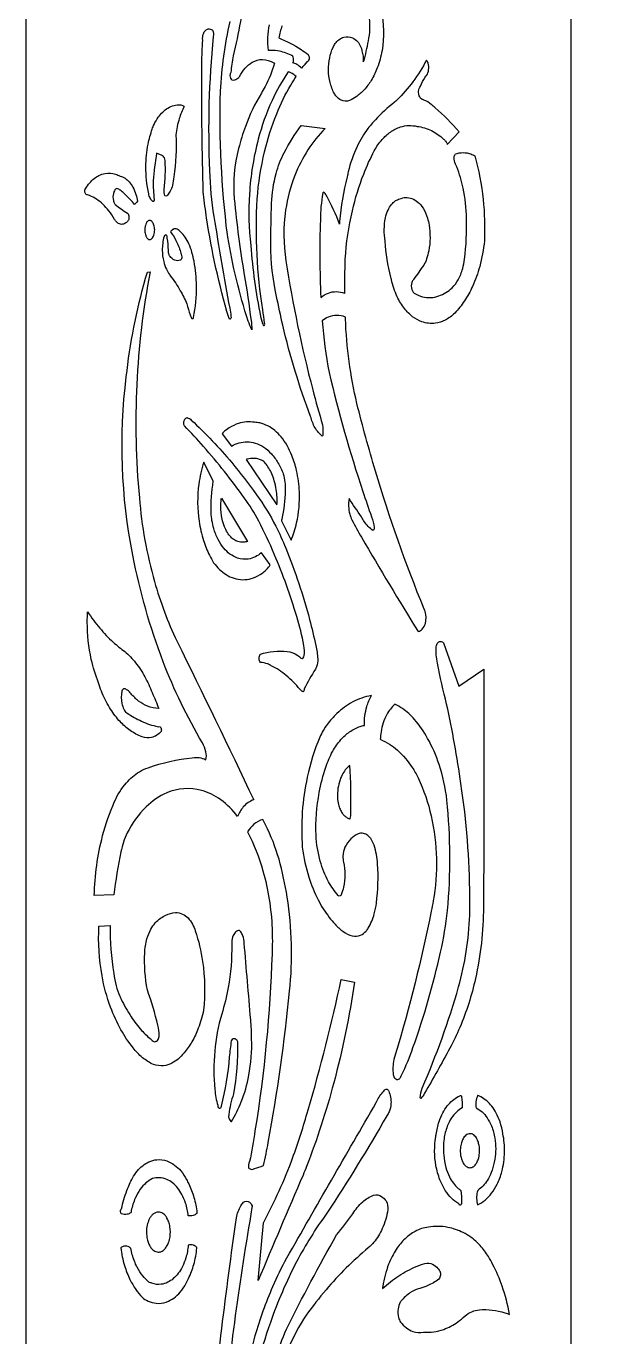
# Model space of a CAD drawing. Header units: millimetres. Extents: x 0 to 990, y 0 to 2000.
# Drawn here: x 0 to 358, y 478 to 1271 of the extents above; entities that cross this region are included whole.
import ezdxf

# ---------------------------------------------------------------- set-up
doc = ezdxf.new("R2010")
doc.units = ezdxf.units.MM
doc.layers.add('Default', color=70, linetype='Continuous')

msp = doc.modelspace()

# ---------------------------------------------------------------- linework, layer by layer
at = {"layer": 'Default'}
msp.add_lwpolyline([(330, 2000), (660, 2000), (990, 2000), (990, 0), (660, 0), (330, 0), (0, 0), (0, 2000)], close=True, dxfattribs=at)
msp.add_lwpolyline([(330, 0), (330, 2000)], dxfattribs=at)
for points in [[(132.89, 1294.96, -0.025071), (125.33, 1253.58, 0.002077), (123.79, 1243.33, 0.244288), (123.66, 1239.94, 0.180331), (124.54, 1238.98, 0.130035), (126.2, 1238.91, 0.148512), (128.72, 1240.46, 0.021857), (129.1, 1240.92, -0.067018), (132.58, 1246.08, -0.084629), (136.86, 1249.6, -0.133163), (143.01, 1251.31, -0.137456), (149.82, 1249.27), (150.31, 1248.95, -0.050882), (144.6, 1234.84, -0.017561), (142.34, 1230.9, 0.048085), (132.7, 1210.79, 0.02584), (128.61, 1197.44, 0.086625), (125.92, 1166.92, 0.018082), (132.01, 1120.92, -0.009394), (136.13, 1093.29, -0.039617), (136.52, 1087.65, -0.0298), (134.42, 1092.94, -0.038798), (122.06, 1143.74), (121.79, 1145.42, -0.037562), (117.6, 1232.11, -0.042631), (123.45, 1274.25, -0.018897)], [(214.95, 1280.84, -0.095372), (215.39, 1256.75, -0.049394), (212.52, 1246.22, -0.047412), (208.79, 1238.57, -0.05012), (204.55, 1232.91, -0.059412), (199.65, 1228.64, -0.050572), (195.67, 1226.45, -0.201677), (190.68, 1226.68, -0.098627), (187.8, 1228.92, -0.062193), (186.49, 1230.79, -0.062583), (183.96, 1237.36, -0.113017), (183.71, 1252.35, -0.058882), (185.76, 1258.54, -0.029646), (187.05, 1260.94, -0.069878), (189.35, 1263.26, -0.098531), (192.34, 1264.77, -0.170505), (197.43, 1264.39, -0.093235), (200.64, 1262.1, -0.01577), (201.18, 1261.5, -0.068217), (203.27, 1256.55, -0.06926), (204.08, 1249.86, 0.135619), (204.72, 1251.39), (204.72, 1251.47, 0.025235), (207.42, 1264.27, 0.099889), (207.39, 1278.34, 0.035242)], [(154.89, 1271.71, 0.027641), (152.86, 1264.33, -0.053963), (166.35, 1257.34, -0.017031), (170.72, 1254.22, -0.142112), (171.27, 1252.35, -0.116454), (170.96, 1250.81, -0.148659), (170.24, 1249.94, -0.086058), (169.84, 1249.76, 0.024783), (166.69, 1245.98, 0.083115), (163.74, 1248.32, 0.071758), (161.33, 1249.24, 0.127962), (161.9, 1250.88, 0.128725), (161.62, 1252.69, 0.142148), (160.91, 1253.61, 0.098841), (160.45, 1253.84, 0.073611), (152.2, 1256.43, 0.05066), (146.59, 1256.75, -0.073379), (147.19, 1272.34, -0.049781)]]:
    msp.add_lwpolyline(points, format="xyb", dxfattribs=at)
for points in [[(123.13, 1094.11, -0.199862), (122.59, 1095.03), (122.58, 1095.09, -0.0344), (109.24, 1155.34, -0.007691), (107.32, 1169.62, -0.018893), (107.04, 1175.13, -0.007898), (106.37, 1248.88, -0.017943), (106.83, 1262.92, -0.122071), (107.31, 1266.88, -0.110929), (108.53, 1268.86, -0.160394), (110.22, 1269.8, -0.211666), (112.55, 1269.14), (112.79, 1268.93, -0.148896), (113.24, 1265.12, 0.036085), (111, 1183.89, 0.031706), (113.55, 1156.13, 0.002631), (123.17, 1100.65, -0.063536), (123.92, 1095.82, -0.22028), (123.9, 1094.52, -0.215136), (123.46, 1094.1, -0.199453)], [(178.38, 1107.23, -0.083633), (182.92, 1109.87, -0.186174), (192.59, 1109.78), (192.87, 1109.66, -0.011613), (193.17, 1130.29, -0.041911), (197.44, 1159.72, -0.037128), (204.29, 1181.92, -0.028582), (210.73, 1196.02, -0.057174), (215.46, 1202.85, -0.060954), (220.44, 1207.37, -0.081407), (226.64, 1210.46, -0.136212), (236.63, 1210.77, -0.091249), (245.33, 1208.24, -0.069665), (252.63, 1203.09, -0.012943), (254.01, 1201.73, -0.103305), (254.89, 1199.9), (262, 1207.48, 0.036562), (247.54, 1222.1, 0.000132), (245.25, 1224.06, 0.083838), (240.75, 1226.74, 0.073829), (240.05, 1226.96, -0.155972), (238.54, 1228.06, -0.115409), (237.59, 1230.53, -0.123435), (237.88, 1233.72, -0.087327), (238.63, 1235.11, -0.057977), (241.56, 1240.53, -0.015732), (242.42, 1241.68, 0.11006), (243.62, 1244.98, 0.117468), (243.24, 1249.12, 0.079388), (242.34, 1250.89, -0.036584), (234.05, 1237.75, -0.041697), (224.5, 1226.75, -0.007274), (222.81, 1225.16, 0.047251), (211.38, 1214.82, 0.018496), (206.89, 1209.53, 0.050557), (200.32, 1198.66, 0.050888), (194.97, 1183.26, -0.012857), (194.22, 1180.21, 0.037694), (189.63, 1153.19, 0.05862), (189.66, 1151.65, 0.036093), (181.89, 1168.62, 0.092476), (180.56, 1170.51, 0.034686), (180.04, 1170.95, 0.236801), (179.64, 1170.55), (179.61, 1170.45, 0.048306), (178.09, 1154.08, 0.021095)], [(158.57, 1243.73, 0.040736), (148.81, 1226.37, 0.041721), (140.45, 1202.97, 0.048817), (135.14, 1169.78, 0.043936), (135.95, 1138.69, 0.03339), (141.9, 1095.67, 0.071587), (143.74, 1090.18, 0.348419), (144.33, 1090.45, 0.275682), (144.3, 1091.64, 0.061746), (144.19, 1091.77, 0.025589), (143.21, 1099.64, -0.051974), (139.83, 1166.79, -0.040495), (144.31, 1195.42, -0.038419), (151.65, 1218.39, -0.036366), (160.14, 1235.74, -0.01303), (163.42, 1241.03, 0.09174), (160.22, 1243.2, 0.049179)], [(77.43, 1165.93, -0.149242), (77.16, 1165.43, -0.238779), (76.74, 1165.27, -0.162478), (76.4, 1165.45, -0.08062), (75.08, 1167.23, -0.072494), (74.17, 1169.99, -0.056159), (72.45, 1186.47, -0.046932), (73.81, 1199.99, -0.036643), (76.29, 1209.13, -0.012864), (77.38, 1211.99, -0.045759), (79.96, 1216.32, -0.047982), (82.73, 1219.48, -0.055835), (85.83, 1221.84, -0.071042), (89.53, 1223.42, -0.070121), (93.08, 1223.86, -0.115323), (95.3, 1223.06, -0.017729), (95.65, 1222.82, 0.0438), (92.66, 1215.51, 0.047468), (90.63, 1205.59, -0.044219), (89.42, 1180.25, -0.009503), (88.6, 1175.04, -0.057537), (87.18, 1171.53, -0.059474), (85.49, 1169.13, -0.142017), (85.04, 1168.64, -0.302444), (84.13, 1168.7, -0.049669), (83.96, 1168.86, -0.104804), (83.47, 1172.63, 0.052549), (84.03, 1190.12, 0.082671), (83.62, 1191.68, 0.095232), (82.93, 1192.71, 0.093747), (82.27, 1193.18), (78.93, 1194.56, 0.01818), (76.79, 1177.85, 0.032517), (77.51, 1166.58, -0.102046)], [(179.34, 1023.36, -0.409939), (179.12, 1023.21, -0.087343), (174.85, 1028.37, -0.064999), (172.17, 1035.12, -0.032096), (155.33, 1090.41, -0.009334), (151.56, 1107.86, -0.057227), (148.08, 1139.35, -0.009187), (148.57, 1164.12, -0.058873), (151.34, 1182.33, -0.05177), (156.11, 1194.79, -0.0365), (166.47, 1211.27), (180.93, 1209.48, 0.053671), (170.56, 1196.59, 0.047934), (162.53, 1181.01, 0.057051), (157.05, 1160.15, 0.075163), (157.24, 1129.37, 0.026191), (173.46, 1051.32, 0.00762), (179.42, 1030.02, -0.054947), (179.56, 1023.97, -0.19658)], [(259.82, 1194.08, -0.174894), (269.24, 1194.09, -0.041128), (271.62, 1193, -0.041337), (276.6, 1166.57, -0.036698), (277.36, 1141.47, -0.044078), (274.54, 1125.97, -0.042061), (270.16, 1113.88, -0.039814), (265.26, 1105.09, -0.046025), (259.41, 1097.77, -0.082986), (253.54, 1093.46, -0.084633), (247.75, 1091.63, -0.119459), (239.51, 1092.52, -0.073419), (233.95, 1095.57, -0.060608), (228.99, 1100.47, -0.054673), (224.56, 1107.67, -0.054434), (221.05, 1118.02, 0.015652), (220.71, 1119.4, -0.042206), (217.26, 1141.32, -0.085441), (217.49, 1155.42, -0.061158), (219.02, 1160.12, -0.066552), (221.14, 1163.51, -0.072197), (223.45, 1165.63, -0.090894), (226.12, 1166.86, -0.19972), (233.48, 1167.13, -0.086551), (237.13, 1164.92, -0.068355), (240.23, 1161.26, -0.066211), (242.93, 1155.25, -0.029672), (243.87, 1151.06, -0.088075), (243.68, 1135.48, -0.031994), (242.42, 1130.54, -0.065325), (240.67, 1126.84, -0.001283), (234.51, 1118.14, 0.109061), (233.42, 1116.29, 0.158454), (233.41, 1112.04, 0.105537), (234.32, 1110.36, 0.063535), (234.9, 1109.83, 0.074832), (239.94, 1107.68, 0.148904), (249.77, 1108.12, 0.057892), (253.93, 1110.19, 0.074338), (257.83, 1113.05, 0.065594), (261.46, 1117.86, 0.058784), (264.25, 1124.68, 0.039184), (265.36, 1130.4, 0.038829), (266.54, 1155.07, 0.04825), (264.45, 1173.44, 0.039523), (260.69, 1186.24), (260.38, 1187.05, -0.08496), (259.07, 1190.91, -0.013471), (258.97, 1191.64, -0.125217), (259.4, 1193.48, -0.073211)], [(59.91, 1169.44, 0.050076), (57.41, 1171.79, 0.039887), (55.48, 1173.05, 0.296418), (54.36, 1173.06, 0.114543), (53.82, 1172.47, -0.051661), (53.64, 1172.17, 0.076163), (52.79, 1170.17, 0.122204), (52.76, 1165.95, 0.073114), (53.48, 1164.09, 0.030052), (53.84, 1163.55, 0.025252), (61.26, 1158.22, -0.102204), (61.9, 1157.31, -0.17761), (62.03, 1154.43, -0.081593), (61.61, 1153.57, -0.07595), (60.32, 1152.3, -0.09274), (58.87, 1151.6, -0.160597), (56.4, 1151.74, -0.090275), (54.81, 1152.76, -0.070253), (53.5, 1154.44, 0.03888), (49.97, 1159.71, 0.038985), (46.41, 1163.6, 0.044048), (42.52, 1166.67, 0.049104), (38.38, 1168.86, 0.014281), (37.19, 1169.3, -0.205799), (36.33, 1169.51, -0.107962), (35.81, 1170.15, -0.121582), (35.49, 1171.67, -0.095527), (35.73, 1172.77, -0.026815), (35.85, 1173.01, -0.044667), (38.45, 1176.58, -0.046332), (41.12, 1179.13, -0.052859), (44.03, 1181, -0.072528), (47.79, 1182.27, -0.121631), (54.08, 1181.86, -0.048927), (56.79, 1180.69, -0.081259), (59.81, 1179.35, -0.061518), (62.29, 1177.2, -0.055523), (64.58, 1173.94, -0.050833), (66.41, 1169.55, -0.037318), (67.29, 1165.55, -0.072123), (66.63, 1164.43, -0.093724), (65.78, 1163.67, -0.025827), (65.54, 1163.55, 0.032567), (60.27, 1169.11)], [(76.16, 1153.16, 0.059448), (75.73, 1153.52, 0.078055), (75.2, 1153.76, 0.147613), (74.21, 1153.73, 0.078793), (73.63, 1153.42, 0.064207), (73.11, 1152.9, 0.053194), (72.74, 1152.29, 0.043704), (72.19, 1150.85, 0.051491), (71.83, 1148.74, 0.06035), (71.96, 1146.19, 0.042726), (72.37, 1144.63, 0.018414), (72.6, 1144.06, 0.048174), (72.94, 1143.4, 0.057548), (73.37, 1142.86, 0.060679), (73.82, 1142.52, 0.079118), (74.35, 1142.3, 0.138021), (75.28, 1142.35, 0.078723), (75.86, 1142.66, 0.064151), (76.38, 1143.18, 0.040692), (76.7, 1143.68, 0.044171), (77.26, 1144.9, 0.04873), (77.68, 1146.63, 0.075004), (77.66, 1149.57, 0.044147), (77.29, 1151.07, 0.042132), (76.8, 1152.2, 0.04413), (76.23, 1153.08, 0.004768)], [(84.48, 1145.08, 0.166452), (83.86, 1144.77, 0.104615), (83.44, 1144.05, 0.069208), (82.37, 1135.79, 0.05955), (83.23, 1128.88, 0.049315), (84.83, 1124.31, 0.046842), (86.67, 1121.13, 0.017968), (87.41, 1120.16, -0.032931), (93.27, 1111.31, -0.023963), (97.29, 1103.37, 0.039415), (99.28, 1096.62, 0.013039), (100.09, 1094.67, 0.151866), (100.41, 1094.4, 0.270594), (100.99, 1094.52, 0.136109), (101.32, 1095.11, 0.053953), (103.09, 1114.08, 0.043631), (101.58, 1129.11, 0.017115), (100.36, 1134.52, 0.04355), (98.5, 1139.68, 0.045642), (96.19, 1143.72, 0.047882), (93.69, 1146.69, 0.043672), (91.47, 1148.52, 0.207557), (88.98, 1148.45, 0.092027), (87.69, 1147.49, 0.02845), (87.29, 1147.01, -0.046443), (90.66, 1141.69, -0.043496), (93.39, 1134.85, -0.016521), (94.18, 1131.85, -0.121705), (94.04, 1130.62, -0.110196), (93.67, 1130, -0.144018), (93.2, 1129.71, -0.181586), (89.9, 1129.77, -0.088316), (88.07, 1130.95, -0.045194), (87.08, 1132.05, -0.08878), (86.3, 1133.6, -0.081126), (86.04, 1135.83, 0.047082), (85.37, 1143.06, 0.146489), (85.28, 1144.31, 0.123536), (84.93, 1144.86, 0.167391)], [(137.73, 803.13, 0.132), (131.4, 798.75, 0.071549), (127.91, 793.06, 0.07487), (117.72, 803.08, 0.091244), (106.16, 808.77, 0.169848), (85.05, 807.3, 0.087689), (72.6, 798.82, 0.0793), (61.11, 783, 0.066152), (57.37, 771.63, 0.026668), (53.1, 745.48), (41.21, 745.14, -0.059275), (46.25, 781.38, -0.041791), (53.46, 802.02, -0.073224), (60.63, 813.27, -0.080961), (68.51, 820.02, -0.057298), (73.8, 822.48, -0.061742), (100.54, 828.51, -0.172641), (108.69, 827.35, 0.152298), (108.79, 832.07, 0.074881), (106.67, 837.55, -0.041823), (82.91, 886.66, -0.042795), (64.55, 951.14, -0.080069), (60.58, 1059.17, -0.041839), (72.28, 1118.8), (73.35, 1122.46), (74.98, 1122.67, 0.070239), (68.49, 985.95, 0.0492), (77.67, 935.18, 0.043266), (91.17, 899.26, -0.003798)], [(193.22, 1095.36, 0.201194), (182.78, 1095.25, 0.061134), (179.21, 1093.14, 0.028742), (183.37, 1061.82, 0.022908), (203.77, 989.81, 0.005186), (209.06, 974.49, -0.067161), (210.58, 967.85, -0.194471), (210.44, 966.64, -0.226427), (209.95, 966.23), (209.83, 966.22, -0.083964), (204.68, 971.49, -0.030144), (202.91, 974.4, -0.011828), (195.51, 985.56, 0.113261), (195.87, 976.03, 0.055219), (197.2, 972.54, 0.015058), (202.9, 962.07, 0.00703), (237.33, 904.93, 0.141795), (239.74, 906.42, 0.107669), (241.62, 909.92, 0.150219), (241.5, 917.09, 0.041343), (240.9, 918.55, -0.024323), (211.44, 1002.11, -0.010953), (200.19, 1043.04, -0.048781), (193.26, 1094.24)], [(165.65, 870, 0.050037), (157.43, 878.32, 0.057927), (148.37, 884.29, 0.015026), (146.06, 885.36, 0.046327), (141.81, 886.29, -0.149835), (140.98, 888.45, -0.130989), (141.34, 890.58, -0.06768), (141.75, 891.24, -0.101462), (157.98, 892.97, -0.111527), (164.39, 890.5, -0.020193), (165.6, 889.61, 0.170351), (166.34, 888.81, 0.299835), (167.59, 888.97, 0.153123), (168.33, 890.39, 0.076683), (168.04, 896.41, 0.032739), (163.76, 914.02, 0.029251), (150.2, 951.7, 0.018884), (140.79, 971.75, 0.039979), (131.97, 985.93, 0.024802), (107.32, 1016.96, 0.011567), (95.77, 1029.51, -0.194427), (95.77, 1032.94, -0.127302), (96.55, 1034.06, -0.152707), (97.41, 1034.46, -0.120171), (99.95, 1032.96, -0.032421), (124.41, 1007.26, -0.019815), (139.35, 987.81, -0.039901), (151.06, 968.77, -0.022483), (157.08, 955.49, -0.032042), (171.54, 912.22, -0.010659), (175.35, 896.44, -0.034121), (176.46, 888.35, -0.0954), (175.71, 883.55, -0.038386), (175.07, 882.13, 0.035951), (168.31, 870.19, -0.171766), (168.14, 869, -0.2585), (167.55, 868.51, -0.065078), (167.4, 868.5, -0.034541)], [(119.54, 1025.78, 0.024823), (118.56, 1024.69), (124.21, 1017.11, -0.068143), (128.9, 1019.17, -0.145146), (138.63, 1019.05, -0.069893), (143.76, 1016.58, -0.058852), (148.42, 1012.53, -0.049277), (152.42, 1007.08, -0.042445), (155.59, 1000.42, -0.074098), (156.82, 990.25, -0.043395), (154.74, 972.99, -0.002709), (154.52, 971.97), (160.38, 960.25, 0.043636), (163.72, 970.69, 0.065732), (165.38, 989.51, 0.047424), (163.62, 1002.5, 0.039022), (160.79, 1011.48, 0.03241), (157.91, 1017.53, 0.045181), (154.25, 1022.82, 0.047051), (150.45, 1026.62, 0.053997), (146.29, 1029.4, 0.067382), (141.38, 1031.21, 0.045478), (138.13, 1031.63, 0.118216), (128.51, 1030.94, 0.06411), (122.87, 1028.28, 0.036157)], [(133.89, 1009.27, -0.005099), (133.2, 1009.18), (151.8, 981.62, 0.053837), (151.4, 990.86, 0.034911), (150.2, 996.22, 0.032651), (148.65, 1000.46, 0.033203), (146.83, 1003.95, 0.037437), (144.68, 1006.98, 0.014333), (143.84, 1007.93, 0.055792), (141.14, 1009.18, 0.076739), (137.57, 1009.79, 0.077471)], [(145.5, 942.56, 0.054147), (147.73, 945.36), (142.34, 952.6, -0.062252), (138.72, 950.21, -0.078328), (134.43, 948.85, -0.119125), (127.87, 949.45, -0.075345), (123.32, 951.87, -0.057115), (119.61, 955.41, -0.0521), (116.21, 960.59, -0.048304), (113.51, 967.43, -0.052755), (111.9, 976.84, -0.040684), (113.24, 996.01), (107.5, 1007.47, 0.044845), (104.51, 994.27, 0.070497), (104.67, 971.69, 0.040867), (107.33, 960.15, 0.039015), (110.94, 951.2, 0.024245), (113.47, 946.65, 0.044792), (117.06, 942.54, 0.051649), (121.05, 939.41, 0.065474), (125.83, 937.18, 0.148541), (136.27, 937.04, 0.068723), (141.53, 939.44, 0.0485)], [(123.8, 962.21, -0.044172), (121.76, 964.91, -0.041336), (119.97, 968.43, -0.042153), (118.53, 973.07, -0.059611), (117.8, 980.83, -0.021178), (117.98, 983.6, -0.007919), (118.14, 985.75), (134.03, 959.56, -0.074638), (131.52, 958.99, -0.098578), (128.14, 959.41, -0.065407), (125.72, 960.61, -0.048497)], [(59.88, 856.56, 0.072874), (60.14, 856.3, 0.043733), (68.7, 851.21, 0.052058), (78.45, 847.66, 0.008479), (80.03, 847.29, -0.278358), (81.06, 847.17, -0.13065), (81.65, 846.32, -0.17063), (81.66, 844.35, -0.064617), (79.03, 842.15, -0.085805), (75.78, 840.76, -0.149498), (70.18, 841.14, -0.024913), (69.2, 841.58, -0.060218), (62.09, 845.69, -0.047572), (56.13, 851.2, -0.044416), (50.47, 858.89, -0.041562), (45.53, 868.89, -0.017764), (43.75, 873.96, -0.039578), (39.41, 888.09, -0.053674), (36.96, 910.59, -0.014857), (37.14, 916.95, 0.030444), (44.53, 907.02, 0.033804), (52.66, 898.54, 0.029993), (59.72, 892.83, -0.047434), (66.26, 886.02, -0.040879), (71.86, 877.52, -0.034672), (76.2, 868.03, -0.01629), (80.21, 858.37, -0.090537), (73.46, 859.76, -0.066471), (68.06, 862.88, -0.05256), (63.49, 867.33, 0.070584), (61.25, 869.45, 0.030871), (60.3, 870.04, 0.19712), (59.41, 870.37, 0.170729), (58.52, 869.96, 0.119481), (57.85, 868.8, 0.099725), (57.93, 861.45, 0.060673), (59.11, 857.94, 0.03178)], [(238.55, 622.63, -0.094726), (239.72, 628.6, 0.032913), (261.73, 689.77, 0.059708), (268.5, 733.24, 0.008985), (268.58, 744.43, 0.03574), (263.17, 812.86, 0.01971), (254.52, 860.93, -0.01479), (248.99, 885.85, -0.062786), (248.15, 895.79, -0.149962), (249.22, 898.16, -0.199134), (250.72, 898.99, -0.220255), (252.54, 898.2), (252.69, 898.04), (261.89, 871.85), (276.94, 882.19, -0.003155), (276.81, 738.1, -0.054969), (271.94, 694.89, -0.045857), (262.47, 665.24, -0.02361), (256.45, 652.69, -0.007202), (241.2, 625.44, -0.087674), (238.83, 622.28, -0.320371)], [(204.7, 848.12, -0.073098), (206.24, 859.51, -0.057269), (208.95, 866.15, 0.082883), (197.65, 862.32, 0.064273), (188.08, 855.33, 0.039327), (182.14, 848.7, 0.059349), (177.75, 840.95, 0.046927), (170.12, 816.84, 0.069768), (167.13, 774.33, 0.045999), (171.1, 756.21, 0.04393), (176.75, 742.49, 0.046275), (183.48, 731.9, 0.0231), (186.94, 727.81, 0.064927), (191.67, 723.48, 0.084659), (197.38, 720.69, 0.16953), (202.4, 721.14, 0.096241), (205.7, 723.59, 0.063678), (207.07, 725.42, 0.065443), (210.72, 734.01, 0.036377), (211.99, 740.56, 0.04911), (212.74, 764.27, 0.063105), (210.55, 775.57, 0.067845), (209.01, 778.95, 0.09228), (206.78, 781.47, 0.119078), (204.12, 782.72, 0.157533), (200.86, 782.39, 0.095845), (196.49, 779.41, 0.073583), (192.92, 774.35, 0.10565), (191.7, 769.06, 0.063031), (192.14, 765.29, -0.103962), (192.09, 750.25, -0.038567), (190.73, 745.58, -0.170344), (190.1, 744.87, -0.305383), (189.02, 745, -0.03709), (188.87, 745.15, -0.054378), (183.06, 753.48, -0.05438), (178.05, 765.87, -0.05424), (175.46, 781.66, -0.054209), (177.42, 807.57, -0.036743), (181.39, 822.82, -0.051947), (185.54, 832.44, -0.055788), (190.54, 839.51, -0.059154), (195.76, 844.22, -0.07863), (202.25, 847.5, -0.030467)], [(223.18, 860.93, 0.088644), (218.25, 854.75, 0.082486), (214.79, 844.18, 0.029055), (214.37, 839.71, -0.081006), (224.77, 833.14, -0.064776), (233.68, 822.67, -0.027549), (237.26, 816.41, -0.053529), (245.15, 793.3, -0.098291), (246.38, 741.86, -0.012639), (245.14, 735.7, -0.02556), (223.53, 649.31), (222.45, 645.8, 0.072304), (222.23, 636.65, 0.141769), (223.16, 634.6, 0.185058), (224.44, 633.83, 0.242451), (226.27, 634.59, 0.113091), (227.16, 636.42, 0.035492), (234.14, 653.09, 0.03053), (250.84, 710.95, 0.028759), (255.04, 735.98, 0.047665), (254.7, 802.97, 0.051527), (249.94, 824.5, 0.049313), (243.02, 840.28, 0.051931), (235.01, 851.8, 0.06643), (227.72, 858.35, 0.042982)], [(196.12, 791.71, 0.045612), (196.58, 795.13, 0.018194), (195.93, 823.94, 0.052523), (193.69, 821.82, 0.044682), (191.76, 819.08, 0.045251), (189.98, 815.18, 0.046274), (188.73, 810.07, 0.046812), (188.41, 804.34, 0.052231), (189, 800.25, 0.045946), (190.01, 797.34, 0.04852), (191.3, 795.07, 0.051417), (192.71, 793.43, 0.060526), (194.3, 792.23, 0.065568), (195.93, 791.55, 0.117074)], [(134.06, 783.73, -0.048832), (143.32, 760.09, -0.05702), (148.86, 725.22, -0.020703), (148.82, 709.77, -0.031883), (138.49, 602.73, -0.005789), (135.25, 584.03, 0.183973), (134.63, 580.2, 0.185781), (136.49, 579.35, 0.151215), (138.12, 579.81, 0.042688), (143.58, 581.74, 0.01496), (146.54, 595.64, 0.021187), (159.46, 687.15, 0.06517), (157.99, 744.2, 0.02903), (153.04, 767.15, 0.041889), (144.9, 788.03, 0.007242), (143.29, 791.19, 0.120755), (137.74, 788.25, 0.072792)], [(78.84, 656.98, 0.132802), (79.85, 657.97, 0.127164), (80.46, 660.36, 0.058744), (79.68, 666.57, 0.026798), (73.38, 687.94, -0.061414), (71.75, 710.34, -0.064185), (73.12, 718.99, -0.057541), (75.52, 724.81, -0.055066), (78.15, 728.58, -0.066669), (81.28, 731.36, -0.04251), (84.51, 733.19, -0.085173), (90.33, 734.77, -0.126656), (94.7, 733.92, -0.083727), (97.96, 731.55, -0.065877), (100.64, 727.89, -0.046336), (102.38, 723.75, -0.04371), (106.77, 705.24, -0.063129), (107.31, 675.71, -0.043357), (104.18, 664.74, -0.040848), (100.35, 656.64, -0.04742), (95.55, 649.82, -0.037301), (91.97, 646.17, -0.064076), (88.22, 643.63, -0.092089), (83.19, 642.12, -0.111115), (77.02, 642.87, -0.067124), (70.42, 646.96, -0.05482), (64.67, 652.97, -0.040747), (57.38, 663.78, -0.038633), (51.06, 677.52, -0.042444), (45.89, 696.56, -0.058552), (44.06, 726.59), (50.78, 727.09, 0.04435), (53.02, 697.9, 0.012072), (54.45, 690.44, 0.0529), (56.66, 684.14, -0.010475), (57.48, 682.44, 0.037239), (63.48, 671.77, 0.038373), (69.89, 663.52, 0.036055), (75.83, 657.82, 0.120532), (76.76, 656.9, 0.280688), (78.76, 656.93, -0.0115)], [(124.43, 715.75, -0.047403), (122.27, 689.38, -0.032489), (118.36, 673.37, 0.048362), (114.12, 650.88, 0.046665), (114.19, 627.77, 0.049901), (115.98, 618.14, 0.157079), (116.28, 616.87, 0.181664), (116.84, 616.38, 0.279319), (117.72, 616.62, 0.136158), (118.18, 617.6, 0.040964), (123.16, 647.46, -0.013021), (124.33, 657.27, -0.135996), (125.08, 658.33, -0.333274), (126.75, 658.45, -0.140315), (127.66, 657.27, -0.062523), (127.91, 656.28, -0.0493), (125.56, 625.03, 0.058616), (122.63, 612.53, 0.004249), (122.53, 611.55, 0.122974), (123.01, 609.45, 0.135232), (123.88, 608.42, 0.051847), (124.22, 608.24, 0.044638), (130.2, 620.23, 0.045754), (134.78, 636.31, 0.054071), (136.46, 658.29, 0.020092), (135.92, 669.92, -0.000776), (131.97, 716.39, 0.091395), (131.2, 720.71, 0.080985), (129.86, 723.13, 0.045488), (129.07, 723.98, 0.149759), (126.98, 723.15, 0.103641), (125.34, 721.03, 0.105364), (124.39, 716.82, 0.024102), (124.43, 715.75)], [(190.7, 694.3), (198.79, 692.72, -0.028994), (186.17, 631.7, -0.027401), (169.69, 581.1, -0.003018), (167.64, 575.9, 0.002444), (140.39, 512.01), (143.66, 547.06, 0.034007), (161.25, 586.18, 0.021595), (170.6, 615.3, 0.01945)], [(130.08, 422.79, -0.174416), (129.19, 424.49, -0.100879), (129.27, 425.95, -0.036539), (130.39, 438.2, -0.038421), (138.69, 478.7, -0.033604), (149.37, 508.54, -0.02293), (157.77, 525.7, -0.001977), (211.88, 619.75, -0.07079), (215.87, 626.08, -0.017858), (216.94, 627.25, -0.215694), (217.84, 627.94, -0.258292), (219, 627.49, -0.082361), (219.44, 626.74, -0.124334), (220.81, 619.21, -0.091148), (219.63, 614.25, -0.01747), (218.37, 611.79, -0.013577), (182.02, 552.79, 0.037385), (163.61, 523.3, 0.035691), (147.8, 486.75, 0.033776), (132.69, 430.94, 0.002191), (131.94, 427.09, -0.151217), (131.34, 424.06, -0.142862), (130.27, 422.88)], [(263.06, 624.08, -0.161611), (263.43, 623.66, -0.077674), (263.53, 623.24, -0.052905), (263.89, 616.57, 0.067486), (260.44, 614.08, 0.055608), (257.44, 610.47, 0.050944), (254.87, 605.43, 0.05579), (252.93, 597.89, 0.065374), (252.84, 587.98, 0.050911), (254.09, 580.54, 0.048787), (256.21, 574.9, 0.046364), (258.59, 570.98, 0.054828), (261.44, 567.87, 0.031032), (263.02, 566.63, -0.060088), (263.46, 559.1, -0.151883), (263.29, 558.13, -0.142987), (262.96, 557.75, -0.305676), (262.3, 557.77, -0.152068), (261.89, 558.4, -0.019441), (261.86, 558.53, -0.062377), (257.5, 561.9, -0.051956), (253.72, 566.61, -0.047777), (250.46, 573.02, -0.048589), (248.04, 581.7, -0.085433), (247.95, 599.07, -0.007246), (248.21, 600.47, -0.048781), (249.99, 608.27, -0.042392), (252.27, 613.62, -0.043933), (254.9, 617.73, -0.051401), (257.99, 621.02, -0.060002), (261.44, 623.38, -0.026474), (262.92, 624.05, -0.111767)], [(273.28, 624.07, 0.081236), (272.27, 620.32, 0.073223), (272.43, 616.56, -0.06808), (275.93, 614.16, -0.056174), (278.99, 610.63, -0.051339), (281.64, 605.65, -0.05587), (283.72, 598.15, -0.083424), (283.62, 585.48, -0.048338), (282.01, 578.78, -0.045961), (279.8, 573.85, -0.048299), (277.25, 570.14, -0.057201), (274.27, 567.28, -0.018014), (273.33, 566.62, 0.131384), (273.02, 558.62, 0.014578), (273.23, 557.82, 0.066543), (277.75, 560.65, 0.055466), (281.76, 564.88, 0.046693), (285.09, 570.32, 0.047399), (287.91, 577.95, 0.059012), (289.55, 589.77, 0.055753), (288.56, 600.93, 0.044954), (286.82, 608.12, 0.042256), (284.52, 613.47, 0.04378), (281.87, 617.58, 0.051179), (278.75, 620.87, 0.059674), (275.29, 623.23, 0.032111), (273.49, 624.03, 0.097091)], [(271.86, 581.98, 0.048659), (273.02, 583.9, 0.045465), (273.93, 586.37, 0.056789), (274.47, 590.19, 0.054124), (274.19, 593.86, 0.043151), (273.5, 596.34, 0.045572), (272.86, 597.88, 0.047774), (272.09, 599.05, 0.05662), (271.19, 599.97, 0.066605), (270.18, 600.59, 0.092149), (268.87, 600.91, 0.106805), (267.31, 600.66, 0.070582), (266.18, 600.01, 0.058494), (265.18, 598.99, 0.041203), (264.44, 597.84, 0.046911), (263.46, 595.45, 0.051449), (262.82, 592.12, 0.06341), (262.98, 587.81, 0.044934), (263.65, 585.18, 0.043077), (264.54, 583.21, 0.05736), (265.44, 581.93, 0.059376), (266.38, 581.1, 0.069216), (267.41, 580.56, 0.168795), (269.81, 580.54, 0.072459), (270.95, 581.14, 0.054045)], [(103.23, 552.57, -0.088326), (101.05, 551.44, -0.124333), (98.11, 551.27, 0.052297), (96.46, 558.95, 0.045822), (94.23, 564.17, 0.048092), (91.62, 568.13, 0.057028), (88.53, 571.2, 0.067039), (85.1, 573.28, 0.092474), (80.64, 574.33, 0.086188), (76.4, 573.78, 0.065372), (72.5, 571.16, 0.054432), (69.06, 567.34, 0.049984), (66.01, 561.96, 0.050656), (63.6, 554.41, 0.007957), (63.34, 553.08, -0.092066), (61.14, 552.14, -0.152838), (57.52, 552.47, -0.133868), (57.12, 553.78, -0.124996), (57.36, 555.02, -0.091781), (57.7, 555.51, -0.036402), (60.95, 566.53, -0.030279), (64.32, 574.12, -0.045194), (67.2, 578.3, -0.052948), (70.55, 581.59, -0.061552), (74.24, 583.88, -0.084878), (79.04, 585.21, -0.107769), (85.22, 584.45, -0.073323), (89.81, 581.99, -0.055852), (93.57, 578.43, -0.051155), (97.05, 573.25, -0.021172), (98.36, 570.5, -0.04693), (101.55, 562.36, -0.043241), (103.33, 553.09, -0.083276)], [(128.59, 301.17, -0.026435), (130.93, 369.31, -0.038779), (138.55, 415.75, 0.000672), (150.95, 464.23, -0.042525), (157.64, 482.66, -0.014805), (187.94, 539.76, 0.011524), (197.73, 552.42, -0.076602), (203.72, 559.63, -0.090153), (210.33, 563.77, -0.207212), (215.12, 562.99, -0.098336), (217.87, 560.21, -0.136885), (219, 555, -0.063464), (215.49, 543.48, -0.069485), (210.43, 535.21, -0.044241), (207.11, 531.81, 0.043255), (181.49, 506.44, 0.020118), (169.55, 491.15, 0.048951), (158.44, 470.42, 0.031068), (152.67, 453.61, 0.036153), (136.17, 385.06, 0.029878), (129.71, 322.75, -0.004293)], [(136.78, 557.38, -0.011377), (136.64, 556.24, 0.015364), (118.56, 425.11, 0.012636), (113, 327.71, -0.000936), (112.53, 250.53, -0.02023), (112.22, 240.82, -0.207865), (111.76, 239.94, -0.328937), (111.02, 239.93, -0.060509), (109.24, 249.37, -0.04699), (110.92, 415.66, -0.011097), (127.32, 550.07, -0.09922), (129.96, 557.31, -0.047795), (131.56, 559.46, -0.334491), (135.22, 559.4, -0.11427)], [(83.64, 530.87, 0.049875), (85, 532.68, 0.046213), (86.17, 535.1, 0.05055), (87.06, 538.6, 0.07756), (87.02, 544.55, 0.045889), (86.25, 547.59, 0.044124), (85.22, 549.85, 0.014048), (84.86, 550.46, 0.050037), (83.84, 551.74, 0.059002), (82.67, 552.69, 0.067945), (81.4, 553.28, 0.154481), (78.61, 553.27, 0.076839), (77.07, 552.48, 0.058166), (75.82, 551.3, 0.052908), (74.67, 549.57, 0.049718), (73.5, 546.62, 0.055121), (72.82, 542.49, 0.058323), (73.09, 538.01, 0.042347), (73.82, 535.21, 0.044026), (74.86, 532.94, 0.032017), (75.54, 531.86, 0.052983), (76.6, 530.68, 0.062376), (77.8, 529.84, 0.079321), (79.22, 529.34, 0.129831), (81.55, 529.53, 0.070175), (82.93, 530.27, 0.034439)], [(250.01, 518.43, -0.12087), (250.76, 516.52, -0.130756), (250.49, 514.06, -0.120613), (249.72, 512.88, -0.058006), (243.08, 508.97, -0.044109), (238.23, 507.3, 0.081958), (232.33, 504.56, 0.066961), (227.05, 499.7, 0.007484), (226.47, 498.98, 0.091951), (225.13, 494.98, 0.10534), (225.45, 489.64, 0.079482), (226.66, 486.9, 0.066899), (230.12, 483.43, 0.080496), (234.02, 481.29, 0.141834), (240.54, 480.87, 0.103996), (252.72, 482.51, 0.066785), (261.21, 486.96, 0.033436), (265.67, 490.61, -0.072482), (269.8, 493.19, -0.085426), (274.37, 494.36, -0.09422), (289.78, 492.57, -0.016698), (292.58, 491.59, 0.039158), (288.12, 508.62, 0.036858), (282.54, 521.63, 0.018831), (279.76, 526.57, 0.046732), (274.8, 533.23, 0.054809), (269.11, 538.37, 0.037812), (264.51, 541.1, 0.070643), (255.16, 544.26, 0.089394), (243.5, 544.33, 0.094395), (235.49, 541.84, 0.066021), (229.34, 537.34, 0.054584), (224.01, 530.89, 0.050155), (219.41, 521.91, 0.054972), (215.88, 508.49, 0.004877), (215.7, 507.18, -0.042089), (225.59, 514.91, -0.046694), (236.09, 520.5, -0.023419), (241.25, 522.37, -0.168515), (246.03, 521.87, -0.097539), (249.24, 519.39, -0.023181)], [(103.15, 532.28, 0.094546), (101.18, 533.42, 0.155037), (98.1, 533.5, -0.051761), (96.64, 525.79, -0.044981), (94.56, 520.49, -0.046979), (92.05, 516.43, -0.055647), (89.05, 513.22, -0.065729), (85.69, 510.99, -0.083096), (81.7, 509.77, -0.116993), (76.02, 510.4, -0.033722), (74.29, 511.15, -0.054564), (70.56, 514.84, -0.050129), (67.13, 520.13, -0.050246), (64.22, 527.7, -0.022061), (63.33, 531.63, 0.086901), (61.71, 532.59, 0.193758), (58.27, 532.5, 0.052685), (57.23, 531.91, 0.042674), (59.54, 521.08, 0.040832), (62.82, 512.68, 0.038572), (66.38, 506.57, 0.03983), (70.13, 501.93, 0.061239), (73.83, 499.63, 0.08446), (78.63, 498.29, 0.107434), (84.82, 499.02, 0.073251), (89.43, 501.46, 0.055863), (93.21, 504.99, 0.051177), (96.71, 510.15, 0.024431), (98.23, 513.34, 0.045276), (101.46, 521.77, 0.043623), (103.32, 531.73, 0.048077)]]:
    msp.add_lwpolyline(points, format="xyb", close=True, dxfattribs=at)

doc.saveas('drawing.dxf')
